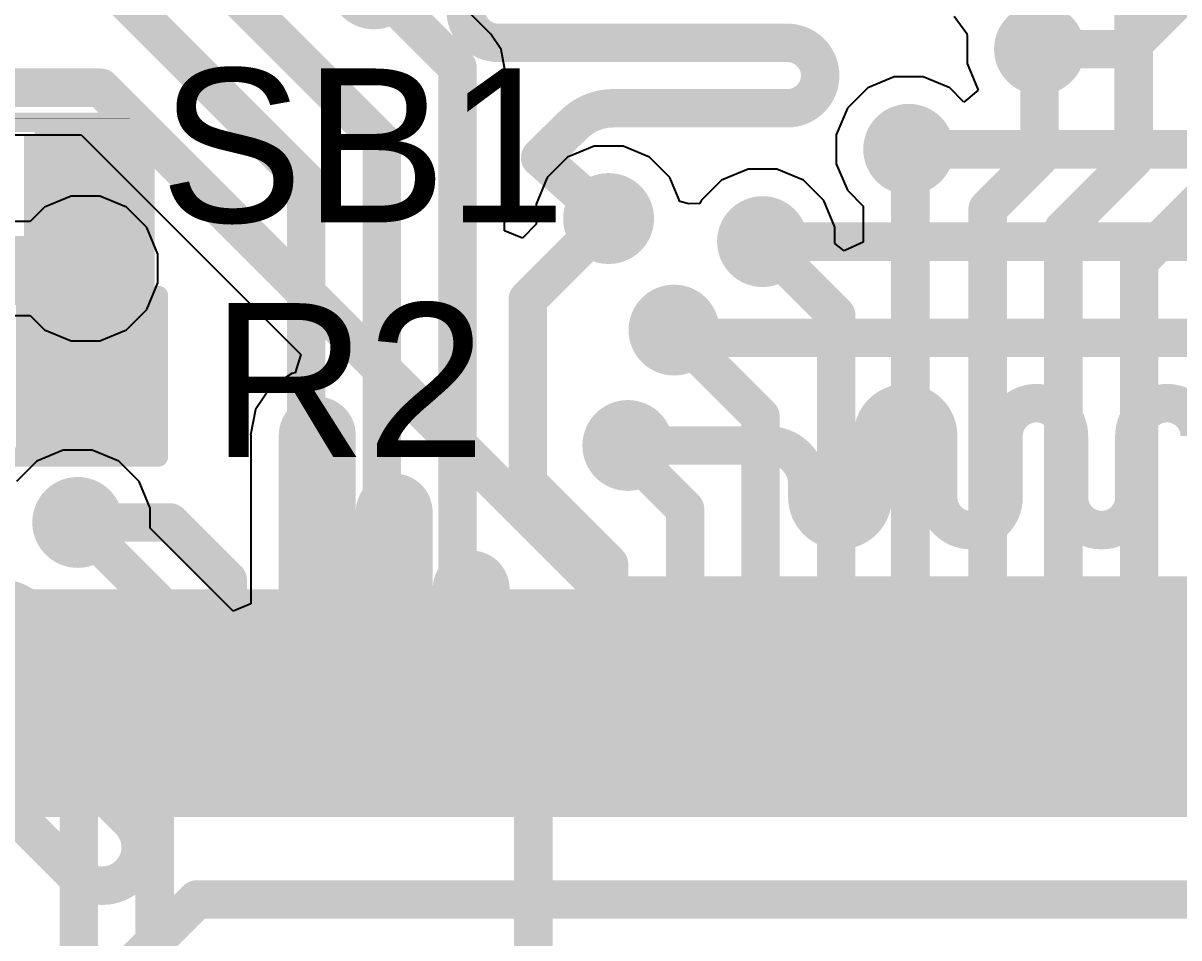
# Model space of a CAD drawing. Header units: millimetres. Extents: x -0.06 to 2.07, y -0.2 to 1.65.
# Drawn here: x 0.6998 to 1.0002, y 0.162 to 0.3998 of the extents above; entities that cross this region are included whole.
import ezdxf

# ---------------------------------------------------------------- set-up
doc = ezdxf.new("R2010")
doc.units = ezdxf.units.MM
doc.header["$MEASUREMENT"] = 0
for name, color, linetype in [('BottomLayer', 5, 'Continuous'), ('TopLayer', 1, 'Continuous'), ('TopOverlay', 2, 'Continuous'), ('TopPaste', 8, 'Continuous'), ('TopSolder', 216, 'Continuous'), ('ViaHoleLayer', 16, 'Continuous')]:
    doc.layers.add(name, color=color, linetype=linetype)
doc.styles.add('Arial', font='', dxfattribs={"height": 0.2})
doc.styles.get('Arial').set_extended_font_data('Arial')

# ---------------------------------------------------------------- blocks, each defined once
blk = doc.blocks.new('S______B______0402_9')
at = {"layer": 'TopLayer'}
for points in [[(-0.0275, -0.0125), (-0.0275, 0.0125), (-0.009499999999999998, 0.0125), (-0.009500000000000001, -0.0125)], [(0.009499999999999998, -0.0125), (0.009500000000000001, 0.0125), (0.0275, 0.0125), (0.0275, -0.0125)]]:
    blk.add_hatch(color=1, dxfattribs=at).paths.add_polyline_path(points)
at = {"layer": 'TopPaste'}
for points in [[(-0.0275, -0.0125), (-0.0275, 0.0125), (-0.009499999999999998, 0.0125), (-0.009500000000000001, -0.0125)], [(0.009499999999999998, -0.0125), (0.009500000000000001, 0.0125), (0.0275, 0.0125), (0.0275, -0.0125)]]:
    blk.add_hatch(color=8, dxfattribs=at).paths.add_polyline_path(points)
at = {"layer": 'TopSolder'}
for points in [[(-0.0296654, -0.0146654), (-0.0296654, 0.0146654), (-0.007334599999999998, 0.0146654), (-0.007334600000000002, -0.0146654)], [(0.007334599999999998, -0.0146654), (0.007334600000000002, 0.0146654), (0.0296654, 0.0146654), (0.0296654, -0.0146654)]]:
    blk.add_hatch(color=216, dxfattribs=at).paths.add_polyline_path(points)
at = {"layer": 'TopOverlay'}
for points, const_width in [([(0.031, 0.016), (-0.031, 0.016)], 0.005), ([(-0.031, 0.016), (-0.031, -0.016)], 0.005), ([(0.031, 0.016), (0.031, -0.016)], 0.005), ([(0.031, -0.016), (-0.031, -0.016)], 0.005), ([(0.032, -0.017), (-0.032, -0.017)], 0.000127)]:
    blk.add_lwpolyline(points, dxfattribs=dict(at, const_width=const_width))
for points, const_width in [([(-0.03225, 0.016, 1), (-0.02975, 0.016, 1)], 0.0025), ([(-0.03225, 0.016, 1), (-0.02975, 0.016, 1)], 0.0025), ([(0.02975, 0.016, 1), (0.03225, 0.016, 1)], 0.0025), ([(0.02975, 0.016, 1), (0.03225, 0.016, 1)], 0.0025), ([(-0.03225, -0.016, 1), (-0.02975, -0.016, 1)], 0.0025), ([(-0.03225, -0.016, 1), (-0.02975, -0.016, 1)], 0.0025), ([(0.02975, -0.016, 1), (0.03225, -0.016, 1)], 0.0025), ([(0.02975, -0.016, 1), (0.03225, -0.016, 1)], 0.0025), ([(-0.0320317, -0.017, 1), (-0.0319683, -0.017, 1)], 6.35e-05), ([(0.0319683, -0.017, 1), (0.0320317, -0.017, 1)], 6.35e-05)]:
    blk.add_lwpolyline(points, format="xyb", close=True, dxfattribs=dict(at, const_width=const_width))
blk = doc.blocks.new('R___0603_17')
at = {"layer": 'TopLayer'}
for points in [[(-0.015, 0.0175), (-0.015, -0.0175), (-0.045, -0.0175), (-0.045, 0.0175)], [(0.045, 0.0175), (0.045, -0.0175), (0.015, -0.0175), (0.015, 0.0175)]]:
    blk.add_hatch(color=1, dxfattribs=at).paths.add_polyline_path(points)
at = {"layer": 'TopPaste'}
for points in [[(-0.015, 0.0175), (-0.015, -0.0175), (-0.045, -0.0175), (-0.045, 0.0175)], [(0.045, 0.0175), (0.045, -0.0175), (0.015, -0.0175), (0.015, 0.0175)]]:
    blk.add_hatch(color=8, dxfattribs=at).paths.add_polyline_path(points)
at = {"layer": 'TopSolder'}
for points in [[(-0.011, 0.0215), (-0.011, -0.0215), (-0.049, -0.0215), (-0.049, 0.0215)], [(0.049, 0.0215), (0.049, -0.0215), (0.011, -0.0215), (0.011, 0.0215)]]:
    blk.add_hatch(color=216, dxfattribs=at).paths.add_polyline_path(points)
at = {"layer": 'TopOverlay', "const_width": 0.005}
for points in [[(-0.048, 0.021), (0.048, 0.021)], [(-0.048, -0.021), (-0.048, 0.021)], [(0.048, -0.021), (0.048, 0.021)], [(-0.048, -0.021), (0.048, -0.021)]]:
    blk.add_lwpolyline(points, dxfattribs=at)
at = {"layer": 'TopOverlay', "const_width": 0.0025}
for points in [[(-0.04925, 0.021, 1), (-0.04675, 0.021, 1)], [(-0.04925, 0.021, 1), (-0.04675, 0.021, 1)], [(0.04675, 0.021, 1), (0.04925, 0.021, 1)], [(0.04675, 0.021, 1), (0.04925, 0.021, 1)], [(-0.04925, -0.021, 1), (-0.04675, -0.021, 1)], [(-0.04925, -0.021, 1), (-0.04675, -0.021, 1)], [(0.04675, -0.021, 1), (0.04925, -0.021, 1)], [(0.04675, -0.021, 1), (0.04925, -0.021, 1)]]:
    blk.add_lwpolyline(points, format="xyb", close=True, dxfattribs=at)
blk = doc.blocks.new('FH12A_40S_0_5SH_55__27')
at = {"layer": 'TopLayer'}
for points in [[(-0.0748031, -0.03838575), (-0.0629921, -0.03838575), (-0.0629921, -0.08956685), (-0.0748031, -0.08956685)], [(-0.0551181, -0.03838575), (-0.0433071, -0.03838575), (-0.0433071, -0.08956685), (-0.0551181, -0.08956685)], [(-0.0354331, -0.03838575), (-0.0236221, -0.03838575), (-0.0236221, -0.08956685), (-0.0354331, -0.08956685)], [(-0.015748, -0.03838575), (-0.003937, -0.03838575), (-0.003937, -0.08956685), (-0.015748, -0.08956685)], [(0.003937, -0.03838575), (0.015748, -0.03838575), (0.015748, -0.08956685), (0.003937, -0.08956685)], [(0.0236221, -0.03838575), (0.0354331, -0.03838575), (0.0354331, -0.08956685), (0.0236221, -0.08956685)], [(0.0433071, -0.03838575), (0.0551181, -0.03838575), (0.0551181, -0.08956685), (0.0433071, -0.08956685)], [(0.0629921, -0.03838575), (0.0748031, -0.03838575), (0.0748031, -0.08956685), (0.0629921, -0.08956685)], [(0.0826772, -0.03838575), (0.0944882, -0.03838575), (0.0944882, -0.08956685), (0.0826772, -0.08956685)], [(0.1023622, -0.03838575), (0.1141732, -0.03838575), (0.1141732, -0.08956685), (0.1023622, -0.08956685)], [(0.1220473, -0.03838575), (0.1338583, -0.03838575), (0.1338583, -0.08956685), (0.1220473, -0.08956685)], [(0.1417323, -0.03838575), (0.1535433, -0.03838575), (0.1535433, -0.08956685), (0.1417323, -0.08956685)], [(0.1614173, -0.03838575), (0.1732283, -0.03838575), (0.1732283, -0.08956685), (0.1614173, -0.08956685)], [(0.1811024, -0.03838575), (0.1929134, -0.03838575), (0.1929134, -0.08956685), (0.1811024, -0.08956685)], [(0.2007874, -0.03838575), (0.2125984, -0.03838575), (0.2125984, -0.08956685), (0.2007874, -0.08956685)], [(0.2204725, -0.03838575), (0.2322835, -0.03838575), (0.2322835, -0.08956685), (0.2204725, -0.08956685)]]:
    blk.add_hatch(color=1, dxfattribs=at).paths.add_polyline_path(points)
at = {"layer": 'TopPaste'}
for points in [[(-0.0748031, -0.03838575), (-0.0629921, -0.03838575), (-0.0629921, -0.08956685), (-0.0748031, -0.08956685)], [(-0.0551181, -0.03838575), (-0.0433071, -0.03838575), (-0.0433071, -0.08956685), (-0.0551181, -0.08956685)], [(-0.0354331, -0.03838575), (-0.0236221, -0.03838575), (-0.0236221, -0.08956685), (-0.0354331, -0.08956685)], [(-0.015748, -0.03838575), (-0.003937, -0.03838575), (-0.003937, -0.08956685), (-0.015748, -0.08956685)], [(0.003937, -0.03838575), (0.015748, -0.03838575), (0.015748, -0.08956685), (0.003937, -0.08956685)], [(0.0236221, -0.03838575), (0.0354331, -0.03838575), (0.0354331, -0.08956685), (0.0236221, -0.08956685)], [(0.0433071, -0.03838575), (0.0551181, -0.03838575), (0.0551181, -0.08956685), (0.0433071, -0.08956685)], [(0.0629921, -0.03838575), (0.0748031, -0.03838575), (0.0748031, -0.08956685), (0.0629921, -0.08956685)], [(0.0826772, -0.03838575), (0.0944882, -0.03838575), (0.0944882, -0.08956685), (0.0826772, -0.08956685)], [(0.1023622, -0.03838575), (0.1141732, -0.03838575), (0.1141732, -0.08956685), (0.1023622, -0.08956685)], [(0.1220473, -0.03838575), (0.1338583, -0.03838575), (0.1338583, -0.08956685), (0.1220473, -0.08956685)], [(0.1417323, -0.03838575), (0.1535433, -0.03838575), (0.1535433, -0.08956685), (0.1417323, -0.08956685)], [(0.1614173, -0.03838575), (0.1732283, -0.03838575), (0.1732283, -0.08956685), (0.1614173, -0.08956685)], [(0.1811024, -0.03838575), (0.1929134, -0.03838575), (0.1929134, -0.08956685), (0.1811024, -0.08956685)], [(0.2007874, -0.03838575), (0.2125984, -0.03838575), (0.2125984, -0.08956685), (0.2007874, -0.08956685)], [(0.2204725, -0.03838575), (0.2322835, -0.03838575), (0.2322835, -0.08956685), (0.2204725, -0.08956685)]]:
    blk.add_hatch(color=8, dxfattribs=at).paths.add_polyline_path(points)
at = {"layer": 'TopSolder'}
for points in [[(-0.0984882, -0.03438575), (-0.0786772, -0.03438575), (-0.0786772, -0.09356685), (-0.0984882, -0.09356685)], [(-0.0788031, -0.03438575), (-0.0589921, -0.03438575), (-0.0589921, -0.09356685), (-0.0788031, -0.09356685)], [(-0.0591181, -0.03438575), (-0.0393071, -0.03438575), (-0.0393071, -0.09356685), (-0.0591181, -0.09356685)], [(-0.0394331, -0.03438575), (-0.0196221, -0.03438575), (-0.0196221, -0.09356685), (-0.0394331, -0.09356685)], [(-0.019748, -0.03438575), (6.3e-05, -0.03438575), (6.3e-05, -0.09356685), (-0.019748, -0.09356685)], [(-6.3e-05, -0.03438575), (0.019748, -0.03438575), (0.019748, -0.09356685), (-6.3e-05, -0.09356685)], [(0.0196221, -0.03438575), (0.0394331, -0.03438575), (0.0394331, -0.09356685), (0.0196221, -0.09356685)], [(0.0393071, -0.03438575), (0.0591181, -0.03438575), (0.0591181, -0.09356685), (0.0393071, -0.09356685)], [(0.0589921, -0.03438575), (0.0788031, -0.03438575), (0.0788031, -0.09356685), (0.0589921, -0.09356685)], [(0.0786772, -0.03438575), (0.0984882, -0.03438575), (0.0984882, -0.09356685), (0.0786772, -0.09356685)], [(0.0983622, -0.03438575), (0.1181732, -0.03438575), (0.1181732, -0.09356685), (0.0983622, -0.09356685)], [(0.1180473, -0.03438575), (0.1378583, -0.03438575), (0.1378583, -0.09356685), (0.1180473, -0.09356685)], [(0.1377323, -0.03438575), (0.1575433, -0.03438575), (0.1575433, -0.09356685), (0.1377323, -0.09356685)], [(0.1574173, -0.03438575), (0.1772283, -0.03438575), (0.1772283, -0.09356685), (0.1574173, -0.09356685)], [(0.1771024, -0.03438575), (0.1969134, -0.03438575), (0.1969134, -0.09356685), (0.1771024, -0.09356685)], [(0.1967874, -0.03438575), (0.2165984, -0.03438575), (0.2165984, -0.09356685), (0.1967874, -0.09356685)], [(0.2164725, -0.03438575), (0.2362835, -0.03438575), (0.2362835, -0.09356685), (0.2164725, -0.09356685)]]:
    blk.add_hatch(color=216, dxfattribs=at).paths.add_polyline_path(points)

msp = doc.modelspace()

# ---------------------------------------------------------------- hatches: boundary and pattern name
at = {"layer": 'BottomLayer'}
h = msp.add_hatch(color=5, dxfattribs=at)
edge = h.paths.add_edge_path()
edge.add_arc((0.791, 0.41), 0.011811, 0, 360)
h = msp.add_hatch(color=5, dxfattribs=at)
edge = h.paths.add_edge_path()
edge.add_arc((0.9639999, 0.393), 0.011811, 0, 360)
h = msp.add_hatch(color=5, dxfattribs=at)
edge = h.paths.add_edge_path()
edge.add_arc((0.9299999, 0.367), 0.011811, 0, 360)
h = msp.add_hatch(color=5, dxfattribs=at)
edge = h.paths.add_edge_path()
edge.add_arc((0.852, 0.349), 0.011811, 0, 360)
h = msp.add_hatch(color=5, dxfattribs=at)
edge = h.paths.add_edge_path()
edge.add_arc((0.8919999, 0.343), 0.011811, 0, 360)
h = msp.add_hatch(color=5, dxfattribs=at)
edge = h.paths.add_edge_path()
edge.add_arc((0.7159999, 0.336), 0.011811, 0, 360)
h = msp.add_hatch(color=5, dxfattribs=at)
edge = h.paths.add_edge_path()
edge.add_arc((0.8689999, 0.32), 0.011811, 0, 360)
h = msp.add_hatch(color=5, dxfattribs=at)
edge = h.paths.add_edge_path()
edge.add_arc((0.8569999, 0.29), 0.011811, 0, 360)
h = msp.add_hatch(color=5, dxfattribs=at)
edge = h.paths.add_edge_path()
edge.add_arc((0.7139999, 0.27), 0.011811, 0, 360)
at = {"layer": 'TopLayer'}
h = msp.add_hatch(color=1, dxfattribs=at)
edge = h.paths.add_edge_path()
edge.add_arc((0.791, 0.41), 0.011811, 0, 360)
h = msp.add_hatch(color=1, dxfattribs=at)
edge = h.paths.add_edge_path()
edge.add_arc((0.9639999, 0.393), 0.011811, 0, 360)
h = msp.add_hatch(color=1, dxfattribs=at)
edge = h.paths.add_edge_path()
edge.add_arc((0.9299999, 0.367), 0.011811, 0, 360)
msp.add_hatch(color=1, dxfattribs=at).paths.add_polyline_path([(0.6999999, 0.29), (0.7339999, 0.29), (0.7339999, 0.371), (0.6999999, 0.371)])
h = msp.add_hatch(color=1, dxfattribs=at)
edge = h.paths.add_edge_path()
edge.add_arc((0.852, 0.349), 0.011811, 0, 360)
h = msp.add_hatch(color=1, dxfattribs=at)
edge = h.paths.add_edge_path()
edge.add_arc((0.8919999, 0.343), 0.011811, 0, 360)
h = msp.add_hatch(color=1, dxfattribs=at)
edge = h.paths.add_edge_path()
edge.add_arc((0.7159999, 0.336), 0.011811, 0, 360)
h = msp.add_hatch(color=1, dxfattribs=at)
edge = h.paths.add_edge_path()
edge.add_arc((0.8689999, 0.32), 0.011811, 0, 360)
h = msp.add_hatch(color=1, dxfattribs=at)
edge = h.paths.add_edge_path()
edge.add_arc((0.8569999, 0.29), 0.011811, 0, 360)
h = msp.add_hatch(color=1, dxfattribs=at)
edge = h.paths.add_edge_path()
edge.add_arc((0.7139999, 0.27), 0.011811, 0, 360)
at = {"layer": 'ViaHoleLayer'}
h = msp.add_hatch(color=16, dxfattribs=at)
edge = h.paths.add_edge_path()
edge.add_arc((0.9639999, 0.393), 0.0059055, 0, 360)
h = msp.add_hatch(color=16, dxfattribs=at)
edge = h.paths.add_edge_path()
edge.add_arc((0.9299999, 0.367), 0.0059055, 0, 360)
h = msp.add_hatch(color=16, dxfattribs=at)
edge = h.paths.add_edge_path()
edge.add_arc((0.852, 0.349), 0.0059055, 0, 360)
h = msp.add_hatch(color=16, dxfattribs=at)
edge = h.paths.add_edge_path()
edge.add_arc((0.8919999, 0.343), 0.0059055, 0, 360)
h = msp.add_hatch(color=16, dxfattribs=at)
edge = h.paths.add_edge_path()
edge.add_arc((0.7159999, 0.336), 0.0059055, 0, 360)
h = msp.add_hatch(color=16, dxfattribs=at)
edge = h.paths.add_edge_path()
edge.add_arc((0.8689999, 0.32), 0.0059055, 0, 360)
h = msp.add_hatch(color=16, dxfattribs=at)
edge = h.paths.add_edge_path()
edge.add_arc((0.8569999, 0.29), 0.0059055, 0, 360)
h = msp.add_hatch(color=16, dxfattribs=at)
edge = h.paths.add_edge_path()
edge.add_arc((0.7139999, 0.27), 0.0059055, 0, 360)

# ---------------------------------------------------------------- linework, layer by layer
at = {"layer": 'BottomLayer'}
for p, q in [((0.6913676, 0.3707649), (0.714932, 0.3707649)), ((0.714932, 0.3707649), (0.7720156, 0.3136813)), ((0.7122582, 0.354811), (0.7053443, 0.3519472)), ((0.7197416, 0.354811), (0.7122582, 0.354811)), ((0.7266555, 0.3519472), (0.7197416, 0.354811)), ((0.7053443, 0.3519472), (0.7016322, 0.3482351)), ((0.7319471, 0.3466556), (0.7266555, 0.3519472)), ((0.7016322, 0.3482351), (0.6829999, 0.3482351)), ((0.7348109, 0.3397417), (0.7319471, 0.3466556)), ((0.7348109, 0.3322583), (0.7348109, 0.3397417)), ((0.7319471, 0.3253444), (0.7348109, 0.3322583)), ((0.7266555, 0.3200528), (0.7319471, 0.3253444)), ((0.6880678, 0.3237649), (0.7016322, 0.3237649)), ((0.7016322, 0.3237649), (0.7053443, 0.3200528)), ((0.7053443, 0.3200528), (0.7122582, 0.317189)), ((0.7197416, 0.317189), (0.7266555, 0.3200528)), ((0.7122582, 0.317189), (0.7197416, 0.317189)), ((0.7720156, 0.3136813), (0.7705642, 0.3088965)), ((0.7696284, 0.3087104), (0.7640052, 0.3049531)), ((0.7705642, 0.3088965), (0.7696284, 0.3087104)), ((0.7640052, 0.3049531), (0.7602479, 0.2993299)), ((0.7602479, 0.2993299), (0.7589285, 0.2926968)), ((0.7589285, 0.2926968), (0.7590264, 0.2926968)), ((0.7590264, 0.2926968), (0.7590264, 0.2488095)), ((0.7102582, 0.288811), (0.7033443, 0.2859472)), ((0.7177416, 0.288811), (0.7102582, 0.288811)), ((0.7246555, 0.2859472), (0.7177416, 0.288811)), ((0.7033443, 0.2859472), (0.6980527, 0.2806556)), ((0.7299471, 0.2806556), (0.7246555, 0.2859472)), ((0.7328109, 0.2737417), (0.7299471, 0.2806556)), ((0.7328109, 0.268492), (0.7328109, 0.2737417)), ((0.754407, 0.246896), (0.7328109, 0.268492)), ((0.7590264, 0.2488095), (0.754407, 0.246896))]:
    msp.add_line(p, q, dxfattribs=at)
at = {"layer": 'BottomLayer', "const_width": 0.01}
for points in [[(0.987, 0.393), (1.0175, 0.4235)], [(0.823311, 0.3946629), (0.898489, 0.3946629)], [(0.9639999, 0.393), (0.987, 0.393)], [(0.6769999, 0.383), (0.7199999, 0.383)], [(0.7199999, 0.383), (0.8519999, 0.251)], [(0.8531083, 0.3776629), (0.898489, 0.3776629)], [(0.8353436, 0.3660155), (0.8430117, 0.3735218)], [(0.8341961, 0.3648109), (0.838867, 0.3606629)], [(0.9299999, 0.367), (0.9977202, 0.367)], [(0.9977202, 0.367), (1.049, 0.367)], [(0.838867, 0.3606629), (0.8436533, 0.3564124)], [(0.8436533, 0.3564124), (0.8492835, 0.3514124)], [(0.8492835, 0.3514124), (0.852, 0.349)], [(0.8519996, 0.3489999), (0.852, 0.349)], [(0.8919999, 0.343), (1.089, 0.343)], [(0.6829999, 0.336), (0.7159999, 0.336)], [(0.8689999, 0.32), (0.8709999, 0.318)], [(0.8709999, 0.318), (1.14, 0.318)], [(0.7712615, 0.24), (0.7712615, 0.2926968)], [(0.7812615, 0.221), (0.7812615, 0.2926968)], [(0.9206577, 0.2765), (0.9206577, 0.2925)], [(0.9376577, 0.2765), (0.9376577, 0.2925)], [(0.9546577, 0.2765), (0.9546577, 0.2925)], [(0.9716577, 0.2765), (0.9716577, 0.2925)], [(0.9886577, 0.2765), (0.9886577, 0.2925)], [(0.8569999, 0.29), (0.8716572, 0.29)], [(0.8716572, 0.29), (0.8936577, 0.29)], [(0.9036577, 0.2765), (0.9036577, 0.28)], [(0.7912615, 0.221), (0.7912615, 0.2726968)], [(0.8012615, 0.221), (0.8012615, 0.2726968)], [(0.7139999, 0.27), (0.7539999, 0.23)], [(0.8112615, 0.221), (0.8112615, 0.2526968)], [(0.8212615, 0.24), (0.8212615, 0.2526968)], [(0.8519999, 0.251), (1.1329999, 0.251)], [(0.7011227, 0.24723), (0.7464238, 0.2019289)], [(0.6869805, 0.2330878), (0.7274422, 0.1926261)], [(0.7539999, 0.23), (0.756261, 0.23)], [(0.756261, 0.23), (0.7612615, 0.23)], [(0.8312615, 0.23), (0.892, 0.23)], [(0.892, 0.23), (1.1487216, 0.23)], [(0.6902131, 0.201571), (0.7133001, 0.178484)], [(0.7464237, 0.2019288), (0.7464238, 0.2019289)], [(0.7534948, 0.199), (0.7950001, 0.199)], [(0.7950001, 0.199), (1.1169735, 0.199)], [(0.7274422, 0.1784839), (0.7274423, 0.178484)], [(0.6919999, 0.119), (0.7449999, 0.172)], [(0.7449999, 0.172), (1.2449999, 0.172)]]:
    msp.add_lwpolyline(points, dxfattribs=at)
for points in [[(0.823311, 0.3946629, -0.9999999999999999), (0.823311, 0.4116629)], [(0.898489, 0.3946629, -0.9999999999999999), (0.898489, 0.3776629)], [(0.8430117, 0.3735218, -0.195178552943782), (0.8531083, 0.3776629)], [(0.8341961, 0.3648109, -0.01747285520391346), (0.8353436, 0.3660155)], [(0.9206577, 0.2925, -0.9999999999999999), (0.9376577, 0.2925)], [(0.9546577, 0.2925, -0.9999999999999999), (0.9716577, 0.2925)], [(0.9886577, 0.2925, -0.9999999999999999), (1.0056577, 0.2925)], [(0.7712615, 0.2926968, -0.9999999999999999), (0.7812615, 0.2926968)], [(0.8936577, 0.29, -0.4142135623730951), (0.9036577, 0.28)], [(0.7912615, 0.2726968, -0.9999999999999999), (0.8012615, 0.2726968)], [(0.9206577, 0.2765, -0.9999999999999999), (0.9036577, 0.2765)], [(0.9546577, 0.2765, -0.9999999999999999), (0.9376577, 0.2765)], [(0.9886577, 0.2765, -0.9999999999999999), (0.9716577, 0.2765)], [(0.8112615, 0.2526968, -0.9999999999999999), (0.8212615, 0.2526968)], [(0.6869805, 0.24723, -0.4142177044959294), (0.7011228, 0.2472301)], [(0.7712615, 0.24, -0.4142135623730951), (0.7612615, 0.23)], [(0.8312615, 0.23, -0.4142135623730951), (0.8212615, 0.24)], [(0.7912615, 0.221, -0.9999999999999999), (0.7812615, 0.221)], [(0.8112615, 0.221, -0.9999999999999999), (0.8012615, 0.221)], [(0.7534948, 0.199, -0.198910529691014), (0.7464238, 0.2019289)], [(0.7274423, 0.1926262, -0.414217704495929), (0.7274422, 0.1784839)], [(0.7274423, 0.178484, -0.4142135623730951), (0.7133001, 0.178484)]]:
    msp.add_lwpolyline(points, format="xyb", dxfattribs=at)
at = {"layer": 'BottomLayer', "const_width": 0.005}
for points in [[(0.820811, 0.3946629, 1), (0.825811, 0.3946629, 1)], [(0.820811, 0.3946629, 1), (0.825811, 0.3946629, 1)], [(0.895989, 0.3946629, 1), (0.900989, 0.3946629, 1)], [(0.895989, 0.3946629, 1), (0.900989, 0.3946629, 1)], [(0.9614999, 0.393, 1), (0.9664999, 0.393, 1)], [(0.9845, 0.393, 1), (0.9895, 0.393, 1)], [(0.9845, 0.393, 1), (0.9895, 0.393, 1)], [(0.7174999, 0.383, 1), (0.7224999, 0.383, 1)], [(0.7174999, 0.383, 1), (0.7224999, 0.383, 1)], [(0.8506083, 0.3776629, 1), (0.8556083, 0.3776629, 1)], [(0.8506083, 0.3776629, 1), (0.8556083, 0.3776629, 1)], [(0.895989, 0.3776629, 1), (0.900989, 0.3776629, 1)], [(0.895989, 0.3776629, 1), (0.900989, 0.3776629, 1)], [(0.8405117, 0.3735218, 1), (0.8455117, 0.3735218, 1)], [(0.8405117, 0.3735218, 1), (0.8455117, 0.3735218, 1)], [(0.8316961, 0.3648109, 1), (0.8366961, 0.3648109, 1)], [(0.8316961, 0.3648109, 1), (0.8366961, 0.3648109, 1)], [(0.8328436, 0.3660155, 1), (0.8378436, 0.3660155, 1)], [(0.8328436, 0.3660155, 1), (0.8378436, 0.3660155, 1)], [(0.9274999, 0.367, 1), (0.9324999, 0.367, 1)], [(0.9952202, 0.367, 1), (1.0002202, 0.367, 1)], [(0.9952202, 0.367, 1), (1.0002202, 0.367, 1)], [(0.836367, 0.3606629, 1), (0.841367, 0.3606629, 1)], [(0.836367, 0.3606629, 1), (0.841367, 0.3606629, 1)], [(0.8411533, 0.3564124, 1), (0.8461533, 0.3564124, 1)], [(0.8411533, 0.3564124, 1), (0.8461533, 0.3564124, 1)], [(0.8467835, 0.3514124, 1), (0.8517835, 0.3514124, 1)], [(0.8467835, 0.3514124, 1), (0.8517835, 0.3514124, 1)], [(0.8494996, 0.3489999, 1), (0.8544996, 0.3489999, 1)], [(0.8495, 0.349, 1), (0.8545, 0.349, 1)], [(0.8495, 0.349, 1), (0.8545, 0.349, 1)], [(0.8894999, 0.343, 1), (0.8944999, 0.343, 1)], [(0.7134999, 0.336, 1), (0.7184999, 0.336, 1)], [(0.8664999, 0.32, 1), (0.8714999, 0.32, 1)], [(0.8684999, 0.318, 1), (0.8734999, 0.318, 1)], [(0.8684999, 0.318, 1), (0.8734999, 0.318, 1)], [(0.7687615, 0.2926968, 1), (0.7737615, 0.2926968, 1)], [(0.7687615, 0.2926968, 1), (0.7737615, 0.2926968, 1)], [(0.7787615, 0.2926968, 1), (0.7837615, 0.2926968, 1)], [(0.7787615, 0.2926968, 1), (0.7837615, 0.2926968, 1)], [(0.9181577, 0.2925, 1), (0.9231577, 0.2925, 1)], [(0.9181577, 0.2925, 1), (0.9231577, 0.2925, 1)], [(0.9351577, 0.2925, 1), (0.9401577, 0.2925, 1)], [(0.9351577, 0.2925, 1), (0.9401577, 0.2925, 1)], [(0.9521577, 0.2925, 1), (0.9571577, 0.2925, 1)], [(0.9521577, 0.2925, 1), (0.9571577, 0.2925, 1)], [(0.9691577, 0.2925, 1), (0.9741577, 0.2925, 1)], [(0.9691577, 0.2925, 1), (0.9741577, 0.2925, 1)], [(0.9861577, 0.2925, 1), (0.9911577, 0.2925, 1)], [(0.9861577, 0.2925, 1), (0.9911577, 0.2925, 1)], [(0.8544999, 0.29, 1), (0.8594999, 0.29, 1)], [(0.8691572, 0.29, 1), (0.8741572, 0.29, 1)], [(0.8691572, 0.29, 1), (0.8741572, 0.29, 1)], [(0.8911577, 0.29, 1), (0.8961577, 0.29, 1)], [(0.8911577, 0.29, 1), (0.8961577, 0.29, 1)], [(0.9011577, 0.28, 1), (0.9061577, 0.28, 1)], [(0.9011577, 0.28, 1), (0.9061577, 0.28, 1)], [(0.9011577, 0.2765, 1), (0.9061577, 0.2765, 1)], [(0.9011577, 0.2765, 1), (0.9061577, 0.2765, 1)], [(0.9181577, 0.2765, 1), (0.9231577, 0.2765, 1)], [(0.9181577, 0.2765, 1), (0.9231577, 0.2765, 1)], [(0.9351577, 0.2765, 1), (0.9401577, 0.2765, 1)], [(0.9351577, 0.2765, 1), (0.9401577, 0.2765, 1)], [(0.9521577, 0.2765, 1), (0.9571577, 0.2765, 1)], [(0.9521577, 0.2765, 1), (0.9571577, 0.2765, 1)], [(0.9691577, 0.2765, 1), (0.9741577, 0.2765, 1)], [(0.9691577, 0.2765, 1), (0.9741577, 0.2765, 1)], [(0.9861577, 0.2765, 1), (0.9911577, 0.2765, 1)], [(0.9861577, 0.2765, 1), (0.9911577, 0.2765, 1)], [(0.7887615, 0.2726968, 1), (0.7937615, 0.2726968, 1)], [(0.7887615, 0.2726968, 1), (0.7937615, 0.2726968, 1)], [(0.7987615, 0.2726968, 1), (0.8037615, 0.2726968, 1)], [(0.7987615, 0.2726968, 1), (0.8037615, 0.2726968, 1)], [(0.7114999, 0.27, 1), (0.7164999, 0.27, 1)], [(0.8087615, 0.2526968, 1), (0.8137615, 0.2526968, 1)], [(0.8087615, 0.2526968, 1), (0.8137615, 0.2526968, 1)], [(0.8187615, 0.2526968, 1), (0.8237615, 0.2526968, 1)], [(0.8187615, 0.2526968, 1), (0.8237615, 0.2526968, 1)], [(0.8494999, 0.251, 1), (0.8544999, 0.251, 1)], [(0.8494999, 0.251, 1), (0.8544999, 0.251, 1)], [(0.6986227, 0.24723, 1), (0.7036227, 0.24723, 1)], [(0.6986228, 0.2472301, 1), (0.7036228, 0.2472301, 1)], [(0.7687615, 0.24, 1), (0.7737615, 0.24, 1)], [(0.7687615, 0.24, 1), (0.7737615, 0.24, 1)], [(0.8187615, 0.24, 1), (0.8237615, 0.24, 1)], [(0.8187615, 0.24, 1), (0.8237615, 0.24, 1)], [(0.7514999, 0.23, 1), (0.7564999, 0.23, 1)], [(0.7514999, 0.23, 1), (0.7564999, 0.23, 1)], [(0.753761, 0.23, 1), (0.758761, 0.23, 1)], [(0.753761, 0.23, 1), (0.758761, 0.23, 1)], [(0.7587615, 0.23, 1), (0.7637615, 0.23, 1)], [(0.7587615, 0.23, 1), (0.7637615, 0.23, 1)], [(0.8287615, 0.23, 1), (0.8337615, 0.23, 1)], [(0.8287615, 0.23, 1), (0.8337615, 0.23, 1)], [(0.8895, 0.23, 1), (0.8945, 0.23, 1)], [(0.8895, 0.23, 1), (0.8945, 0.23, 1)], [(0.7787615, 0.221, 1), (0.7837615, 0.221, 1)], [(0.7787615, 0.221, 1), (0.7837615, 0.221, 1)], [(0.7887615, 0.221, 1), (0.7937615, 0.221, 1)], [(0.7887615, 0.221, 1), (0.7937615, 0.221, 1)], [(0.7987615, 0.221, 1), (0.8037615, 0.221, 1)], [(0.7987615, 0.221, 1), (0.8037615, 0.221, 1)], [(0.8087615, 0.221, 1), (0.8137615, 0.221, 1)], [(0.8087615, 0.221, 1), (0.8137615, 0.221, 1)], [(0.7439237, 0.2019288, 1), (0.7489237, 0.2019288, 1)], [(0.7439238, 0.2019289, 1), (0.7489238, 0.2019289, 1)], [(0.7439238, 0.2019289, 1), (0.7489238, 0.2019289, 1)], [(0.7439238, 0.2019289, 1), (0.7489238, 0.2019289, 1)], [(0.7509948, 0.199, 1), (0.7559948, 0.199, 1)], [(0.7509948, 0.199, 1), (0.7559948, 0.199, 1)], [(0.7925001, 0.199, 1), (0.7975001, 0.199, 1)], [(0.7925001, 0.199, 1), (0.7975001, 0.199, 1)], [(0.7249422, 0.1926261, 1), (0.7299422, 0.1926261, 1)], [(0.7249423, 0.1926262, 1), (0.7299423, 0.1926262, 1)], [(0.7108001, 0.178484, 1), (0.7158001, 0.178484, 1)], [(0.7108001, 0.178484, 1), (0.7158001, 0.178484, 1)], [(0.7249422, 0.1784839, 1), (0.7299422, 0.1784839, 1)], [(0.7249422, 0.1784839, 1), (0.7299422, 0.1784839, 1)], [(0.7249423, 0.178484, 1), (0.7299423, 0.178484, 1)], [(0.7249423, 0.178484, 1), (0.7299423, 0.178484, 1)], [(0.7424999, 0.172, 1), (0.7474999, 0.172, 1)], [(0.7424999, 0.172, 1), (0.7474999, 0.172, 1)]]:
    msp.add_lwpolyline(points, format="xyb", close=True, dxfattribs=at)
at = {"layer": 'TopLayer'}
for p, q in [((0.8213837, 0.3969193), (0.809811, 0.408492)), ((0.9418013, 0.4016292), (0.9451254, 0.3971268)), ((0.824036, 0.39295), (0.8213837, 0.3969193)), ((0.9451254, 0.3971268), (0.9451889, 0.3965294)), ((0.9451889, 0.3965294), (0.9451889, 0.3892583)), ((0.8249673, 0.3882678), (0.824036, 0.39295)), ((0.8249673, 0.3458032), (0.8249673, 0.3882678)), ((0.9451889, 0.3892583), (0.9480527, 0.3823445)), ((0.9262582, 0.385811), (0.9193443, 0.3829472)), ((0.9337416, 0.385811), (0.9262582, 0.385811)), ((0.9406555, 0.3829472), (0.9337416, 0.385811)), ((0.9193443, 0.3829472), (0.9140527, 0.3776556)), ((0.9443215, 0.3792812), (0.9406555, 0.3829472)), ((0.9480527, 0.3823445), (0.9443215, 0.3792812)), ((0.9140527, 0.3776556), (0.9111889, 0.3707417)), ((0.9111889, 0.3707417), (0.9111889, 0.3632583)), ((0.8482583, 0.367811), (0.8413444, 0.3649472)), ((0.8557417, 0.367811), (0.8482583, 0.367811)), ((0.8626556, 0.3649472), (0.8557417, 0.367811)), ((0.8413444, 0.3649472), (0.8360528, 0.3596556)), ((0.8679472, 0.3596556), (0.8626556, 0.3649472)), ((0.8882582, 0.361811), (0.8813443, 0.3589472)), ((0.8957416, 0.361811), (0.8882582, 0.361811)), ((0.9026555, 0.3589472), (0.8957416, 0.361811)), ((0.9111889, 0.3632583), (0.9140527, 0.3563444)), ((0.8360528, 0.3596556), (0.833189, 0.3527417)), ((0.8705366, 0.3534042), (0.8679472, 0.3596556)), ((0.8813443, 0.3589472), (0.8760527, 0.3536556)), ((0.9079471, 0.3536556), (0.9026555, 0.3589472)), ((0.9140527, 0.3563444), (0.918186, 0.3522111)), ((0.833189, 0.3527417), (0.833189, 0.347492)), ((0.8728597, 0.3528104), (0.8705366, 0.3534042)), ((0.8757426, 0.3529069), (0.8728597, 0.3528104)), ((0.8760527, 0.3536556), (0.8757426, 0.3529069)), ((0.9108109, 0.3467417), (0.9079471, 0.3536556)), ((0.918186, 0.3522111), (0.918186, 0.3428723)), ((0.8295867, 0.3438897), (0.8249673, 0.3458032)), ((0.833189, 0.347492), (0.8295867, 0.3438897)), ((0.9108109, 0.3425136), (0.9108109, 0.3467417)), ((0.9131926, 0.3406338), (0.9108109, 0.3425136)), ((0.918186, 0.3428723), (0.9131926, 0.3406338))]:
    msp.add_line(p, q, dxfattribs=at)
at = {"layer": 'TopLayer', "const_width": 0.01}
for points in [[(0.9884681, 0.3644682), (0.9884681, 0.4304681)], [(0.714, 0.418), (0.7733621, 0.3586379)], [(0.752, 0.4100001), (0.7930471, 0.368953)], [(0.791, 0.41), (0.8127322, 0.3882678)], [(0.9639999, 0.365), (0.9639999, 0.393)], [(0.8127322, 0.2229763), (0.8127322, 0.3882678)], [(0.9898975, 0.3378976), (1.0229999, 0.371)], [(0.7930471, 0.2229763), (0.7930471, 0.368953)], [(0.9299999, 0.367), (0.9304211, 0.3665788)], [(0.9304211, 0.2233976), (0.9304211, 0.3665788)], [(0.9505275, 0.3515276), (0.9639999, 0.365)], [(0.9702125, 0.3462126), (0.9884681, 0.3644682)], [(0.7733621, 0.2229763), (0.7733621, 0.3586379)], [(0.9505275, 0.2229763), (0.9505275, 0.3515276)], [(0.831, 0.328), (0.852, 0.349)], [(0.9702125, 0.2229763), (0.9702125, 0.3462126)], [(0.8919999, 0.343), (0.9111574, 0.3238425)], [(0.9898975, 0.2229763), (0.9898975, 0.3378976)], [(0.831, 0.2802444), (0.831, 0.328)], [(0.9111574, 0.2229763), (0.9111574, 0.3238425)], [(0.7149999, 0.321), (0.7159999, 0.32)], [(0.8689999, 0.32), (0.8914723, 0.2975276)], [(0.8914723, 0.2229763), (0.8914723, 0.2975276)], [(0.8569999, 0.2883139), (0.8569999, 0.292)], [(0.8569999, 0.2883139), (0.8718936, 0.2734202)], [(0.831, 0.2802444), (0.8521023, 0.2591421)], [(0.8718936, 0.2230826), (0.8718936, 0.2734202)], [(0.7139999, 0.27), (0.738, 0.27)], [(0.738, 0.27), (0.7529958, 0.2550042)], [(0.8521023, 0.2229763), (0.8521023, 0.2591421)], [(0.7529958, 0.2236576), (0.7529958, 0.2550042)], [(0.7529958, 0.2236576), (0.7536771, 0.2229763)], [(0.9304211, 0.2233976), (0.9308424, 0.2229763)], [(0.714307, 0.1413071), (0.714307, 0.2229763)], [(0.733992, 0.1149921), (0.733992, 0.2229763)], [(0.8324172, -0.0256363), (0.8324172, 0.2229763)], [(0.8717873, 0.2229763), (0.8718936, 0.2230826)]]:
    msp.add_lwpolyline(points, dxfattribs=at)
at = {"layer": 'TopLayer', "const_width": 0.005}
for points in [[(0.9614999, 0.393, 1), (0.9664999, 0.393, 1)], [(0.8102322, 0.3882678, 1), (0.8152322, 0.3882678, 1)], [(0.8102322, 0.3882678, 1), (0.8152322, 0.3882678, 1)], [(0.7905471, 0.368953, 1), (0.7955471, 0.368953, 1)], [(0.7905471, 0.368953, 1), (0.7955471, 0.368953, 1)], [(0.9274999, 0.367, 1), (0.9324999, 0.367, 1)], [(0.9279211, 0.3665788, 1), (0.9329211, 0.3665788, 1)], [(0.9279211, 0.3665788, 1), (0.9329211, 0.3665788, 1)], [(0.9614999, 0.365, 1), (0.9664999, 0.365, 1)], [(0.9614999, 0.365, 1), (0.9664999, 0.365, 1)], [(0.9859681, 0.3644682, 1), (0.9909681, 0.3644682, 1)], [(0.9859681, 0.3644682, 1), (0.9909681, 0.3644682, 1)], [(0.7708621, 0.3586379, 1), (0.7758621, 0.3586379, 1)], [(0.7708621, 0.3586379, 1), (0.7758621, 0.3586379, 1)], [(0.9480275, 0.3515276, 1), (0.9530275, 0.3515276, 1)], [(0.9480275, 0.3515276, 1), (0.9530275, 0.3515276, 1)], [(0.8495, 0.349, 1), (0.8545, 0.349, 1)], [(0.9677125, 0.3462126, 1), (0.9727125, 0.3462126, 1)], [(0.9677125, 0.3462126, 1), (0.9727125, 0.3462126, 1)], [(0.8894999, 0.343, 1), (0.8944999, 0.343, 1)], [(0.9873975, 0.3378976, 1), (0.9923975, 0.3378976, 1)], [(0.9873975, 0.3378976, 1), (0.9923975, 0.3378976, 1)], [(0.8285, 0.328, 1), (0.8335, 0.328, 1)], [(0.8285, 0.328, 1), (0.8335, 0.328, 1)], [(0.9086574, 0.3238425, 1), (0.9136574, 0.3238425, 1)], [(0.9086574, 0.3238425, 1), (0.9136574, 0.3238425, 1)], [(0.7124999, 0.321, 1), (0.7174999, 0.321, 1)], [(0.7134999, 0.32, 1), (0.7184999, 0.32, 1)], [(0.8664999, 0.32, 1), (0.8714999, 0.32, 1)], [(0.8889723, 0.2975276, 1), (0.8939723, 0.2975276, 1)], [(0.8889723, 0.2975276, 1), (0.8939723, 0.2975276, 1)], [(0.8544999, 0.292, 1), (0.8594999, 0.292, 1)], [(0.8544999, 0.2883139, 1), (0.8594999, 0.2883139, 1)], [(0.8544999, 0.2883139, 1), (0.8594999, 0.2883139, 1)], [(0.8285, 0.2802444, 1), (0.8335, 0.2802444, 1)], [(0.8285, 0.2802444, 1), (0.8335, 0.2802444, 1)], [(0.8693936, 0.2734202, 1), (0.8743936, 0.2734202, 1)], [(0.8693936, 0.2734202, 1), (0.8743936, 0.2734202, 1)], [(0.7114999, 0.27, 1), (0.7164999, 0.27, 1)], [(0.7355, 0.27, 1), (0.7405, 0.27, 1)], [(0.7355, 0.27, 1), (0.7405, 0.27, 1)], [(0.8496023, 0.2591421, 1), (0.8546023, 0.2591421, 1)], [(0.8496023, 0.2591421, 1), (0.8546023, 0.2591421, 1)], [(0.7504958, 0.2550042, 1), (0.7554958, 0.2550042, 1)], [(0.7504958, 0.2550042, 1), (0.7554958, 0.2550042, 1)], [(0.7504958, 0.2236576, 1), (0.7554958, 0.2236576, 1)], [(0.7504958, 0.2236576, 1), (0.7554958, 0.2236576, 1)], [(0.9279211, 0.2233976, 1), (0.9329211, 0.2233976, 1)], [(0.9279211, 0.2233976, 1), (0.9329211, 0.2233976, 1)], [(0.711807, 0.2229763, 1), (0.716807, 0.2229763, 1)], [(0.731492, 0.2229763, 1), (0.736492, 0.2229763, 1)], [(0.7511771, 0.2229763, 1), (0.7561771, 0.2229763, 1)], [(0.7708621, 0.2229763, 1), (0.7758621, 0.2229763, 1)], [(0.7905471, 0.2229763, 1), (0.7955471, 0.2229763, 1)], [(0.8102322, 0.2229763, 1), (0.8152322, 0.2229763, 1)], [(0.8299172, 0.2229763, 1), (0.8349172, 0.2229763, 1)], [(0.8496023, 0.2229763, 1), (0.8546023, 0.2229763, 1)], [(0.8692873, 0.2229763, 1), (0.8742873, 0.2229763, 1)], [(0.8693936, 0.2230826, 1), (0.8743936, 0.2230826, 1)], [(0.8693936, 0.2230826, 1), (0.8743936, 0.2230826, 1)], [(0.8889723, 0.2229763, 1), (0.8939723, 0.2229763, 1)], [(0.9086574, 0.2229763, 1), (0.9136574, 0.2229763, 1)], [(0.9283424, 0.2229763, 1), (0.9333424, 0.2229763, 1)], [(0.9480275, 0.2229763, 1), (0.9530275, 0.2229763, 1)], [(0.9677125, 0.2229763, 1), (0.9727125, 0.2229763, 1)], [(0.9873975, 0.2229763, 1), (0.9923975, 0.2229763, 1)]]:
    msp.add_lwpolyline(points, format="xyb", close=True, dxfattribs=at)

# ---------------------------------------------------------------- block references
at = {"rotation": 180}
for name, p in [('S______B______0402_9', (0.6954999, 0.358)), ('FH12A_40S_0_5SH_55__27', (0.9209999, 0.159))]:
    msp.add_blockref(name, p, dxfattribs=at)
msp.add_blockref('R___0603_17', (0.6869999, 0.308))

# ---------------------------------------------------------------- texts
at = {"layer": 'TopOverlay', "style": 'Arial'}
for s, p in [('SB1', (0.7353483, 0.3480065)), ('R2', (0.7486774, 0.2870065))]:
    msp.add_text(s, height=0.04, dxfattribs=at).set_placement(p)

doc.saveas('drawing.dxf')
